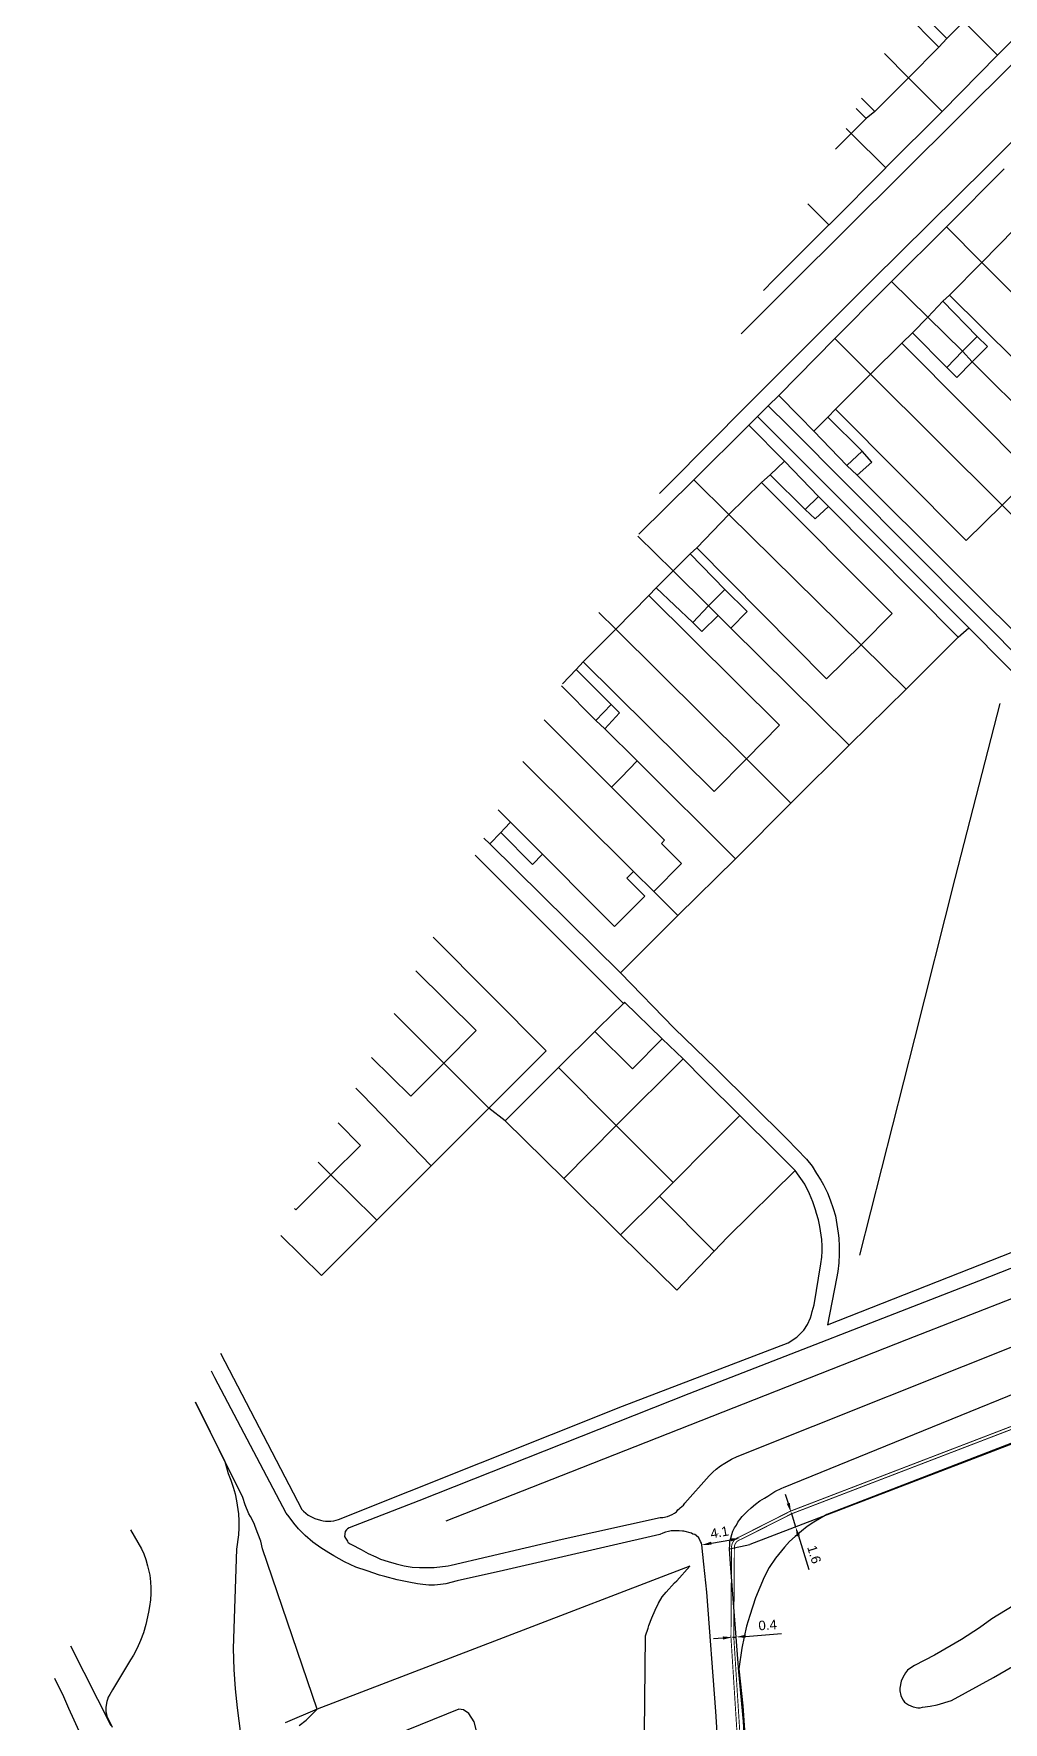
# Model space of a CAD drawing. Header units: millimetres. Extents: x 111502 to 977541, y 8702 to 1044108.
# Drawn here: x 486553.8 to 486656.2, y 235772.4 to 235950.7 of the extents above; entities that cross this region are included whole.
import ezdxf

# ---------------------------------------------------------------- set-up
doc = ezdxf.new("R2010")
doc.units = ezdxf.units.MM
doc.header["$LTSCALE"] = 0.25
doc.linetypes.add('DASHED2', pattern=[9.525, 6.35, -3.175])
for name, color, linetype in [('E HVSS As Laid Dimensions', 30, 'Continuous'), ('E HVSS As Laid HV', 10, 'Continuous'), ('E HVSS Proposed HV', 10, 'Continuous'), ('X HVSS Site Background', 8, 'Continuous')]:
    doc.layers.add(name, color=color, linetype=linetype)
doc.styles.add('Arial', font='arial.ttf')
doc.dimstyles.new('HVSS AsLaid', dxfattribs={"dimtxt": 1, "dimasz": 1, "dimexe": 0, "dimexo": 0, "dimgap": 0.5, "dimtad": 1, "dimdec": 1, "dimzin": 1, "dimdsep": 46, "dimtxsty": 'Arial', "dimcen": 0.09, "dimadec": 0, "dimazin": 0, "dimtfac": 1, "dimtdec": 1, "dimtmove": 0, "dimatfit": 3, "dimfxl": 1, "dimtolj": 1, "dimtzin": 0, "dimarcsym": 0})

# ---------------------------------------------------------------- blocks, each defined once
blk = doc.blocks.new('OS MAP 060722')
at = {"layer": 'X HVSS Site Background'}
for points in [[(-2182.04, -3207.27), (-2176.83, -3202.06), (-2135.28, -3160.71), (-2126.93, -3152.36), (-2126.58, -3151.86), (-2126.23, -3151.31), (-2125.98, -3150.76), (-2125.78, -3150.36), (-2125.58, -3149.81), (-2125.38, -3149.16), (-2125.18, -3148.56), (-2125.08, -3147.96), (-2124.98, -3147.31), (-2124.93, -3146.66), (-2124.93, -3146.06)], [(-2117.38, -3154.01), (-2117.88, -3154.01), (-2117.98, -3154.06), (-2118.43, -3154.06), (-2118.88, -3154.11), (-2119.28, -3154.21), (-2119.73, -3154.31), (-2120.08, -3154.41), (-2121.08, -3154.91), (-2121.43, -3155.11), (-2121.88, -3155.46), (-2122.23, -3155.76), (-2122.63, -3156.16), (-2123.03, -3156.51), (-2138.78, -3172.31), (-2148.18, -3181.66), (-2156.13, -3189.66), (-2168.23, -3201.61), (-2181.48, -3214.86), (-2189.53, -3223.01), (-2190.65, -3224.13)], [(-2161.18, -3176.96), (-2164.73, -3173.37)], [(-2160.33, -3176.06), (-2163.93, -3172.41)], [(-2158.53, -3174.26), (-2160.33, -3176.06)], [(-2154.98, -3177.81), (-2158.53, -3174.26)], [(-2164.38, -3180.21), (-2161.18, -3176.96)], [(-2160.33, -3176.06), (-2161.18, -3176.96)], [(-2154.98, -3177.81), (-2152.58, -3175.41)], [(-2164.38, -3180.21), (-2166.92, -3177.66)], [(-2160.83, -3183.76), (-2154.98, -3177.81)], [(-2167.93, -3183.76), (-2164.38, -3180.21)], [(-2160.83, -3183.76), (-2164.38, -3180.21)], [(-2169.33, -3182.37), (-2167.93, -3183.76)], [(-2169.88, -3183.45), (-2168.83, -3184.51)], [(-2167.93, -3183.76), (-2168.83, -3184.51)], [(-2166.78, -3189.71), (-2166.73, -3189.66), (-2160.83, -3183.76)], [(-2170.43, -3186.11), (-2170.96, -3185.58)], [(-2168.83, -3184.51), (-2170.43, -3186.11)], [(-2170.43, -3186.11), (-2172.08, -3187.76)], [(-2166.78, -3189.71), (-2170.43, -3186.11)], [(-2172.77, -3195.75), (-2172.73, -3195.71), (-2166.78, -3189.71)], [(-2154.25, -3189.83), (-2160.37, -3195.95)], [(-2172.77, -3195.75), (-2175.01, -3193.51)], [(-2179.7, -3202.69), (-2178.58, -3201.56), (-2172.77, -3195.75)], [(-2160.37, -3195.95), (-2166.16, -3201.74)], [(-2160.37, -3195.95), (-2156.63, -3199.71)], [(-2156.63, -3199.71), (-2153.13, -3196.16)], [(-2160.03, -3203.16), (-2156.63, -3199.71)], [(-2142.78, -3213.61), (-2156.63, -3199.71)], [(-2166.16, -3201.74), (-2166.98, -3202.56), (-2172.14, -3207.76)], [(-2166.16, -3201.74), (-2162.33, -3205.51)], [(-2160.73, -3203.81), (-2160.03, -3203.16)], [(-2140.9, -3215.47), (-2144.26, -3218.83), (-2146.13, -3216.96), (-2160.03, -3203.16)], [(-2163.93, -3207.16), (-2162.33, -3205.51)], [(-2162.33, -3205.51), (-2160.73, -3203.81)], [(-2158.68, -3209.11), (-2162.33, -3205.51)], [(-2160.73, -3203.81), (-2157.13, -3207.56)], [(-2165.08, -3208.26), (-2163.93, -3207.16)], [(-2160.33, -3210.81), (-2163.93, -3207.16)], [(-2172.14, -3207.76), (-2178.08, -3213.76)], [(-2172.14, -3207.76), (-2168.38, -3211.51)], [(-2168.38, -3211.51), (-2165.08, -3208.26)], [(-2165.08, -3208.26), (-2151.23, -3222.16), (-2154.48, -3225.36)], [(-2158.68, -3209.11), (-2160.33, -3210.81)], [(-2157.13, -3207.56), (-2158.68, -3209.11)], [(-2157.63, -3210.21), (-2158.68, -3209.11)], [(-2157.63, -3210.21), (-2156.03, -3208.61), (-2157.13, -3207.56)], [(-2160.33, -3210.81), (-2159.28, -3211.86), (-2157.63, -3210.21)], [(-2137.88, -3229.86), (-2157.63, -3210.21)], [(-2172.08, -3215.21), (-2168.38, -3211.51)], [(-2154.48, -3225.36), (-2168.38, -3211.51)], [(-2178.08, -3213.76), (-2179.18, -3214.86)], [(-2175.89, -3216), (-2178.08, -3213.76)], [(-2180.33, -3216.01), (-2181.23, -3216.91)], [(-2180.33, -3216.01), (-2179.18, -3214.86)], [(-2157.98, -3238.31), (-2180.33, -3216.01)], [(-2179.18, -3214.86), (-2177.09, -3216.95)], [(-2174.38, -3217.56), (-2175.89, -3216)], [(-2174.38, -3217.56), (-2172.88, -3216.06)], [(-2172.88, -3216.06), (-2172.08, -3215.21)], [(-2172.88, -3216.06), (-2169.28, -3219.66)], [(-2154.48, -3225.36), (-2158.28, -3229.11), (-2172.08, -3215.21)], [(-2181.23, -3216.91), (-2187.05, -3222.69)], [(-2177.48, -3220.71), (-2181.23, -3216.91)], [(-2177.09, -3216.95), (-2151.08, -3243.06), (-2149.98, -3241.96)], [(-2170.88, -3221.16), (-2174.38, -3217.56)], [(-2169.28, -3219.66), (-2170.88, -3221.16)], [(-2169.78, -3222.21), (-2168.23, -3220.81), (-2169.28, -3219.66)], [(-2177.48, -3220.71), (-2178.98, -3222.16)], [(-2173.88, -3224.46), (-2177.48, -3220.71)], [(-2169.78, -3222.21), (-2170.88, -3221.16)], [(-2187.05, -3222.69), (-2192.85, -3228.44)], [(-2187.05, -3222.69), (-2183.33, -3226.36)], [(-2183.33, -3226.36), (-2179.88, -3222.96)], [(-2179.88, -3222.96), (-2178.98, -3222.16)], [(-2179.88, -3222.96), (-2166.08, -3236.81), (-2169.38, -3240.11)], [(-2175.28, -3225.81), (-2178.98, -3222.16)], [(-2149.98, -3241.96), (-2169.78, -3222.21)], [(-2175.28, -3225.81), (-2173.88, -3224.46)], [(-2172.83, -3225.51), (-2173.88, -3224.46)], [(-2186.73, -3229.86), (-2183.33, -3226.36)], [(-2183.33, -3226.36), (-2169.38, -3240.11)], [(-2172.83, -3225.51), (-2174.23, -3226.81), (-2175.28, -3225.81)], [(-2172.83, -3225.51), (-2159.13, -3239.31)], [(-2143.93, -3235.86), (-2154.48, -3225.36)], [(-2192.95, -3228.64), (-2189.23, -3232.31)], [(-2189.23, -3232.31), (-2187.43, -3230.51)], [(-2187.43, -3230.51), (-2186.73, -3229.86)], [(-2187.43, -3230.51), (-2183.78, -3234.26)], [(-2169.38, -3240.11), (-2173.03, -3243.71), (-2186.73, -3229.86)], [(-2191.03, -3234.11), (-2189.23, -3232.31)], [(-2189.23, -3232.31), (-2185.48, -3236.01)], [(-2191.78, -3234.91), (-2191.03, -3234.11)], [(-2187.13, -3237.76), (-2191.03, -3234.11)], [(-2195.28, -3238.46), (-2191.78, -3234.91)], [(-2191.78, -3234.91), (-2177.98, -3248.61), (-2181.48, -3252.16)], [(-2183.78, -3234.26), (-2185.48, -3236.01)], [(-2183.12, -3238.35), (-2181.4, -3236.61), (-2183.78, -3234.26)], [(-2197.06, -3236.69), (-2195.28, -3238.46)], [(-2185.48, -3236.01), (-2187.13, -3237.76)], [(-2187.13, -3237.76), (-2186.18, -3238.71), (-2184.48, -3237.01)], [(-2185.48, -3236.01), (-2184.48, -3237.01)], [(-2184.48, -3237.01), (-2183.12, -3238.35)], [(-2198.73, -3241.91), (-2195.28, -3238.46)], [(-2195.28, -3238.46), (-2181.48, -3252.16)], [(-2183.12, -3238.35), (-2170.63, -3250.71)], [(-2175.13, -3294.46), (-2174.53, -3295.21), (-2174.08, -3295.96), (-2173.63, -3296.66), (-2173.33, -3297.16), (-2172.93, -3298.01), (-2172.63, -3298.76), (-2172.33, -3299.66), (-2172.08, -3300.46), (-2171.78, -3302.26), (-2171.73, -3302.81), (-2171.68, -3303.66), (-2171.68, -3304.51), (-2171.73, -3305.41), (-2171.83, -3306.31), (-2171.98, -3307.06), (-2172.93, -3311.96), (-2141.73, -3299.66)], [(-2123.18, -3273.46), (-2157.98, -3238.31)], [(-2159.13, -3239.31), (-2164.63, -3244.81)], [(-2159.13, -3239.31), (-2157.98, -3238.31)], [(-2169.38, -3240.11), (-2164.63, -3244.81)], [(-2200.91, -3244.23), (-2199.48, -3242.71)], [(-2199.48, -3242.71), (-2198.73, -3241.91)], [(-2199.48, -3242.71), (-2195.78, -3246.41)], [(-2181.48, -3252.16), (-2184.88, -3255.61), (-2198.73, -3241.91)], [(-2201.03, -3244.46), (-2197.38, -3248.11)], [(-2164.63, -3244.81), (-2170.63, -3250.71)], [(-2195.78, -3246.41), (-2197.38, -3248.11)], [(-2196.43, -3249.01), (-2194.88, -3247.31), (-2195.78, -3246.41)], [(-2154.73, -3246.31), (-2159.48, -3264.81), (-2163.73, -3281.71), (-2169.53, -3304.61)], [(-2202.85, -3248.03), (-2195.75, -3255.14)], [(-2197.38, -3248.11), (-2196.43, -3249.01)], [(-2196.43, -3249.01), (-2193.02, -3252.39)], [(-2170.63, -3250.71), (-2176.78, -3256.86)], [(-2193.43, -3264.06), (-2205.11, -3252.46)], [(-2193.02, -3252.39), (-2194.73, -3254.12), (-2195.75, -3255.14)], [(-2193.02, -3252.39), (-2182.63, -3262.71)], [(-2181.48, -3252.16), (-2176.78, -3256.86)], [(-2195.75, -3255.14), (-2190.13, -3260.76), (-2190.46, -3261.09), (-2188.33, -3263.23), (-2191.28, -3266.18)], [(-2176.78, -3256.86), (-2182.63, -3262.71)], [(-2206.4, -3258.85), (-2207.71, -3257.54)], [(-2207.44, -3259.95), (-2207.03, -3259.51), (-2206.4, -3258.85)], [(-2203.01, -3262.25), (-2206.4, -3258.85)], [(-2208.58, -3261.16), (-2209.23, -3260.53)], [(-2208.58, -3261.16), (-2207.44, -3259.95)], [(-2207.44, -3259.95), (-2204.08, -3263.32), (-2203.01, -3262.25)], [(-2194.48, -3278.01), (-2210.15, -3262.33)], [(-2194.78, -3274.76), (-2208.58, -3261.16)], [(-2193.43, -3264.06), (-2194.13, -3264.76), (-2192.23, -3266.66), (-2195.42, -3269.86), (-2197.33, -3267.96), (-2203.01, -3262.25)], [(-2191.28, -3266.18), (-2193.43, -3264.06)], [(-2182.63, -3262.71), (-2188.73, -3268.71)], [(-2188.73, -3268.71), (-2191.28, -3266.18)], [(-2188.73, -3268.71), (-2194.78, -3274.76)], [(-2214.58, -3271.01), (-2202.63, -3283.01), (-2208.68, -3289.06)], [(-2216.4, -3274.57), (-2210.03, -3280.86), (-2213.43, -3284.31)], [(-2177.18, -3292.36), (-2184.68, -3284.91), (-2189.13, -3280.61), (-2194.78, -3274.76)], [(-2194.48, -3278.01), (-2197.07, -3280.56), (-2197.48, -3280.96)], [(-2190.38, -3281.76), (-2194.38, -3277.86), (-2194.48, -3278.01)], [(-2213.43, -3284.31), (-2218.7, -3279.07)], [(-2197.48, -3280.96), (-2201.33, -3284.76)], [(-2190.38, -3281.76), (-2193.53, -3284.91), (-2197.48, -3280.96)], [(-2188.18, -3283.86), (-2190.38, -3281.76)], [(-2213.43, -3284.31), (-2216.93, -3287.81), (-2221.07, -3283.72)], [(-2188.18, -3283.86), (-2195.23, -3290.91)], [(-2182.18, -3289.86), (-2185.93, -3286.16), (-2188.18, -3283.86)], [(-2223.93, -3334.31), (-2223.83, -3334.51), (-2223.63, -3334.81), (-2223.58, -3334.96), (-2223.43, -3335.01), (-2223.33, -3335.11), (-2223.18, -3335.16), (-2222.18, -3335.71), (-2221.43, -3336.11), (-2220.63, -3336.46), (-2220.13, -3336.71), (-2219.33, -3336.96), (-2218.48, -3337.21), (-2217.63, -3337.41), (-2216.78, -3337.56), (-2216.03, -3337.61), (-2214.48, -3337.61), (-2212.98, -3337.41), (-2212.68, -3337.36), (-2200.93, -3334.61), (-2190.58, -3332.31), (-2190.33, -3332.31), (-2189.83, -3332.21), (-2189.33, -3332.01), (-2189.08, -3331.86), (-2188.88, -3331.71), (-2188.73, -3331.51), (-2188.58, -3331.41), (-2188.48, -3331.31), (-2188.13, -3331.01), (-2187.98, -3330.81), (-2185.43, -3327.91), (-2185.03, -3327.51), (-2184.68, -3327.21), (-2184.23, -3326.86), (-2183.78, -3326.56), (-2183.08, -3326.16), (-2182.48, -3325.86), (-2150.53, -3313.11)], [(-2132.28, -3297.61), (-2156.98, -3307.36), (-2187.58, -3319.26), (-2216.08, -3330.56), (-2223.43, -3333.41), (-2223.63, -3333.51), (-2223.73, -3333.61), (-2223.88, -3333.81), (-2223.93, -3334.31)], [(-2208.68, -3289.06), (-2213.43, -3284.31)], [(-2206.98, -3290.41), (-2201.33, -3284.76)], [(-2201.33, -3284.76), (-2195.23, -3290.91)], [(-2214.78, -3295.16), (-2222.08, -3287.61), (-2222.73, -3286.96)], [(-2208.68, -3289.06), (-2214.78, -3295.16)], [(-2206.98, -3290.41), (-2208.68, -3289.06)], [(-2224.6, -3290.62), (-2222.23, -3293.01), (-2225.38, -3296.11)], [(-2200.78, -3296.51), (-2206.98, -3290.41)], [(-2195.23, -3290.91), (-2200.78, -3296.51)], [(-2195.23, -3290.91), (-2189.23, -3296.91)], [(-2182.18, -3289.86), (-2185.38, -3293.06), (-2189.23, -3296.91)], [(-2176.33, -3295.66), (-2178.38, -3293.61), (-2182.18, -3289.86)], [(-2177.18, -3292.36), (-2175.13, -3294.46)], [(-2113.23, -3293.01), (-2134.83, -3301.91), (-2164.58, -3313.56), (-2200.08, -3327.51), (-2213.23, -3332.71)], [(-2237.03, -3314.97), (-2228.43, -3331.46), (-2228.28, -3331.66), (-2227.78, -3332.06), (-2227.08, -3332.41), (-2226.48, -3332.61), (-2226.18, -3332.66), (-2225.93, -3332.71), (-2225.38, -3332.71), (-2225.08, -3332.66), (-2224.83, -3332.61), (-2224.58, -3332.51), (-2194.58, -3320.56), (-2177.08, -3313.86), (-2176.18, -3313.26), (-2175.43, -3312.51), (-2175.03, -3311.91), (-2174.73, -3311.21), (-2174.63, -3310.86), (-2174.53, -3310.56), (-2174.33, -3309.86), (-2173.63, -3305.51), (-2173.53, -3304.81), (-2173.48, -3304.16), (-2173.48, -3303.66), (-2173.53, -3302.96), (-2173.73, -3301.56), (-2173.88, -3300.86), (-2174.08, -3300.21), (-2174.18, -3299.81), (-2174.48, -3298.96), (-2174.83, -3298.11), (-2175.33, -3297.11), (-2176.33, -3295.66)], [(-2225.38, -3296.11), (-2229.08, -3299.81), (-2229.22, -3299.67)], [(-2225.38, -3296.11), (-2226.72, -3294.78)], [(-2223.38, -3298.08), (-2225.38, -3296.11)], [(-2214.78, -3295.16), (-2220.53, -3300.91)], [(-2194.78, -3302.46), (-2200.78, -3296.51)], [(-2184.88, -3304.18), (-2183.48, -3302.71), (-2176.33, -3295.66)], [(-2220.53, -3300.91), (-2223.38, -3298.08)], [(-2189.23, -3296.91), (-2190.66, -3298.35)], [(-2183.28, -3335.61), (-2183.23, -3335.21), (-2183.23, -3334.86), (-2183.13, -3334.51), (-2183.03, -3334.11), (-2182.93, -3333.76), (-2182.73, -3333.41), (-2182.53, -3333.11), (-2182.38, -3332.81), (-2182.18, -3332.51), (-2181.93, -3332.21), (-2181.38, -3331.66), (-2180.98, -3331.31), (-2180.53, -3330.91), (-2180.08, -3330.56), (-2179.58, -3330.26), (-2179.23, -3330.06), (-2178.48, -3329.56), (-2177.73, -3329.21), (-2177.58, -3329.16), (-2134.18, -3311.46), (-2099.03, -3297.51), (-2094.53, -3301.76)], [(-2190.66, -3298.35), (-2194.78, -3302.46)], [(-2190.66, -3298.35), (-2184.88, -3304.18)], [(-2220.53, -3300.91), (-2226.38, -3306.76), (-2230.67, -3302.52)], [(-2104.23, -3355.21), (-2103.33, -3353.91), (-2081.73, -3328.31), (-2075.48, -3320.36), (-2094.53, -3301.76), (-2099.83, -3303.76), (-2172.98, -3332.01), (-2174.38, -3332.81), (-2175.08, -3333.26), (-2175.68, -3333.76), (-2176.33, -3334.31), (-2176.93, -3334.86), (-2177.48, -3335.46), (-2178.43, -3336.61), (-2179.08, -3337.61), (-2179.63, -3338.61), (-2180.53, -3340.81), (-2181.13, -3342.66), (-2181.48, -3343.81), (-2181.73, -3344.91), (-2181.98, -3346.11), (-2182.28, -3348.31), (-2181.88, -3352.21), (-2181.33, -3359.91)], [(-2184.88, -3304.18), (-2188.83, -3308.31), (-2194.78, -3302.46)], [(-2099.83, -3303.76), (-2119.98, -3311.56), (-2153.33, -3324.51), (-2181.13, -3335.16)], [(-2184.08, -3362.91), (-2184.73, -3352.81), (-2185.68, -3340.21), (-2185.98, -3337.26), (-2186.18, -3335.21), (-2186.23, -3335.01), (-2186.33, -3334.86), (-2186.53, -3334.46), (-2186.78, -3334.21), (-2186.93, -3334.11), (-2187.13, -3334.06), (-2187.28, -3333.96), (-2188.08, -3333.76), (-2188.23, -3333.76), (-2188.58, -3333.71), (-2189.43, -3333.71), (-2189.73, -3333.81), (-2190.03, -3333.86), (-2190.33, -3333.96), (-2190.63, -3334.11), (-2207.13, -3337.91), (-2212.03, -3339.01), (-2213.23, -3339.31), (-2213.78, -3339.41), (-2214.43, -3339.46), (-2215.03, -3339.46), (-2215.68, -3339.41), (-2216.23, -3339.31), (-2217.13, -3339.16), (-2218.38, -3338.91), (-2219.68, -3338.56), (-2220.23, -3338.41), (-2221.53, -3337.96), (-2222.73, -3337.56), (-2223.93, -3337.01), (-2225.08, -3336.36), (-2225.58, -3336.06), (-2226.43, -3335.51), (-2227.28, -3334.91), (-2228.08, -3334.21), (-2228.78, -3333.51), (-2229.28, -3332.91), (-2229.78, -3332.26), (-2230.08, -3331.86), (-2237.63, -3317.56), (-2237.99, -3316.86)], [(-2226.83, -3352.56), (-2232.58, -3335.61), (-2232.78, -3334.81), (-2233.08, -3334.01), (-2233.38, -3333.26), (-2233.48, -3332.96), (-2233.88, -3332.21), (-2234.03, -3331.91), (-2234.43, -3330.96), (-2234.68, -3330.21), (-2239.67, -3320.14)], [(-2239.66, -3320.12), (-2236.58, -3326.41), (-2236.23, -3327.66), (-2235.93, -3328.36), (-2235.68, -3329.11), (-2235.48, -3329.81), (-2235.33, -3330.56), (-2235.13, -3331.91), (-2235.08, -3332.66), (-2235.08, -3333.41), (-2235.13, -3334.16), (-2235.33, -3335.66), (-2235.68, -3346.16), (-2235.63, -3348.36), (-2235.48, -3350.41), (-2235.28, -3352.41), (-2234.78, -3356.26)], [(-2153.33, -3341.66), (-2155.58, -3343.01), (-2156.88, -3343.96), (-2158.78, -3345.21), (-2161.63, -3346.86), (-2163.73, -3347.96), (-2164.23, -3348.26), (-2164.48, -3348.46), (-2164.68, -3348.71), (-2164.98, -3349.21), (-2165.13, -3349.61), (-2165.28, -3350.36), (-2165.28, -3350.61), (-2165.18, -3351.11), (-2165.08, -3351.36), (-2164.93, -3351.61), (-2164.78, -3351.81), (-2164.38, -3352.11), (-2163.88, -3352.31), (-2163.38, -3352.41), (-2163.13, -3352.41), (-2162.88, -3352.36), (-2162.08, -3352.26), (-2161.33, -3352.11), (-2159.83, -3351.66), (-2155.38, -3349.21), (-2153.38, -3348.06)], [(-2246.55, -3333.61), (-2245.38, -3335.61), (-2245.13, -3336.16), (-2244.93, -3336.76), (-2244.73, -3337.41), (-2244.48, -3338.41), (-2244.43, -3339.11), (-2244.38, -3339.76), (-2244.38, -3340.36), (-2244.43, -3341.01), (-2244.53, -3341.71), (-2244.63, -3342.31), (-2244.93, -3343.61), (-2245.18, -3344.51), (-2245.48, -3345.31), (-2245.83, -3346.11), (-2246.23, -3346.86), (-2246.53, -3347.36), (-2248.43, -3350.51), (-2248.73, -3351.01), (-2248.88, -3351.31), (-2248.98, -3351.56), (-2249.03, -3351.76), (-2249.13, -3352.36), (-2249.13, -3352.86), (-2249.08, -3353.11), (-2249.03, -3353.31), (-2248.93, -3353.51), (-2248.49, -3354.47)], [(-2183.28, -3335.61), (-2181.13, -3335.16)], [(-2178.13, -3400.06), (-2179.53, -3390.36), (-2179.98, -3387.91), (-2180.28, -3386.81), (-2180.43, -3385.66), (-2180.48, -3385.36), (-2180.58, -3384.16), (-2180.68, -3383.01), (-2180.68, -3382.41), (-2180.93, -3379.41), (-2180.78, -3377.16), (-2180.78, -3372.01), (-2180.88, -3370.81), (-2180.93, -3370.41), (-2181.23, -3363.36), (-2181.78, -3353.86), (-2182.28, -3348.61), (-2183.18, -3337.21), (-2183.28, -3335.61)], [(-2195.08, -3387.06), (-2192.43, -3372.01), (-2192.13, -3344.81), (-2191.88, -3344.01), (-2191.78, -3343.71), (-2191.48, -3342.91), (-2191.13, -3342.11), (-2190.78, -3341.36), (-2190.38, -3340.71), (-2189.98, -3340.21), (-2189.08, -3339.21), (-2188.83, -3339.01), (-2187.48, -3337.46), (-2207.63, -3345.21), (-2226.83, -3352.56)], [(-2248.58, -3354.31), (-2252.83, -3345.92)], [(-2254.55, -3349.28), (-2253.63, -3351.21), (-2253.08, -3352.46), (-2244.58, -3371.11), (-2240.23, -3380.86), (-2237.88, -3385.51), (-2236.93, -3387.16), (-2235.93, -3388.76), (-2234.78, -3390.31), (-2234.53, -3390.71), (-2233.33, -3392.16), (-2232.08, -3393.66), (-2230.73, -3395.01), (-2229.33, -3396.31), (-2227.88, -3397.61), (-2226.28, -3398.71), (-2224.98, -3399.71), (-2223.38, -3400.66), (-2221.73, -3401.61), (-2219.98, -3402.41), (-2218.32, -3403.12)], [(-2226.83, -3352.56), (-2230.22, -3354.02)], [(-2209.91, -3355.15), (-2210.25, -3353.92), (-2210.81, -3353.02), (-2211.36, -3352.63), (-2211.87, -3352.58), (-2222.81, -3356.99)], [(-2228.71, -3354.29), (-2227.98, -3353.72), (-2226.83, -3352.56)]]:
    blk.add_lwpolyline(points, dxfattribs=at)
blk = doc.blocks.new('*D1687')
at = {"layer": 'Defpoints', "color": 0, "transparency": 16777216}
for p in [(486627.61, 235781.34), (486627.61, 235781.34), (486628.01, 235781.37)]:
    blk.add_point(p, dxfattribs=at)
at = {"layer": 'E HVSS As Laid Dimensions', "color": 0, "lineweight": -2, "transparency": 16777216}
for p, q in [((486629.01, 235781.44), (486632.81, 235781.73)), ((486626.61, 235781.26), (486625.62, 235781.19)), ((486627.61, 235781.34), (486628.01, 235781.37))]:
    blk.add_line(p, q, dxfattribs=at)
at = {"layer": 'E HVSS As Laid Dimensions', "color": 0, "transparency": 16777216}
for points in [[(486629, 235781.61), (486629.02, 235781.28), (486628.01, 235781.37)], [(486626.6, 235781.43), (486626.63, 235781.1), (486627.61, 235781.34)]]:
    blk.add_solid(points, dxfattribs=at)
at = {"layer": 'E HVSS As Laid Dimensions', "color": 0, "transparency": 16777216, "insert": (486631.33, 235782.63), "char_height": 1, "attachment_point": 5, "rotation": 4.3118, "style": 'Arial'}
blk.add_mtext('\\A1;0.4', dxfattribs=at)
blk = doc.blocks.new('*D1688')
at = {"layer": 'Defpoints', "color": 0, "transparency": 16777216}
for p in [(486624.4, 235791.1), (486628.44, 235791.81), (486628.44, 235791.81)]:
    blk.add_point(p, dxfattribs=at)
at = {"layer": 'E HVSS As Laid Dimensions', "color": 0, "lineweight": -2, "transparency": 16777216}
blk.add_line((486625.39, 235791.27), (486627.45, 235791.63), dxfattribs=at)
at = {"layer": 'E HVSS As Laid Dimensions', "color": 0, "transparency": 16777216}
for points in [[(486625.36, 235791.44), (486625.41, 235791.11), (486624.4, 235791.1)], [(486627.42, 235791.8), (486627.48, 235791.47), (486628.44, 235791.81)]]:
    blk.add_solid(points, dxfattribs=at)
at = {"layer": 'E HVSS As Laid Dimensions', "color": 0, "transparency": 16777216, "insert": (486626.25, 235792.44), "char_height": 1, "attachment_point": 5, "rotation": 9.9262, "style": 'Arial'}
blk.add_mtext('\\A1;4.1', dxfattribs=at)
blk = doc.blocks.new('*D1689')
at = {"layer": 'Defpoints', "color": 0, "transparency": 16777216}
for p in [(486633.81, 235794.53), (486633.81, 235794.53), (486634.29, 235793)]:
    blk.add_point(p, dxfattribs=at)
at = {"layer": 'E HVSS As Laid Dimensions', "color": 0, "lineweight": -2, "transparency": 16777216}
for p, q in [((486633.52, 235795.49), (486633.22, 235796.44)), ((486633.81, 235794.53), (486634.29, 235793)), ((486634.58, 235792.05), (486635.68, 235788.49))]:
    blk.add_line(p, q, dxfattribs=at)
at = {"layer": 'E HVSS As Laid Dimensions', "color": 0, "transparency": 16777216}
for points in [[(486633.67, 235795.54), (486633.36, 235795.44), (486633.81, 235794.53)], [(486634.74, 235792.1), (486634.42, 235792), (486634.29, 235793)]]:
    blk.add_solid(points, dxfattribs=at)
at = {"layer": 'E HVSS As Laid Dimensions', "color": 0, "transparency": 16777216, "insert": (486636.25, 235790.09), "char_height": 1, "attachment_point": 5, "rotation": 287.2209, "style": 'Arial'}
blk.add_mtext('\\A1;1.6', dxfattribs=at)

msp = doc.modelspace()

# ---------------------------------------------------------------- linework, layer by layer
at = {"lineweight": 0}
msp.add_circle((488727.82, 239008.33), 11388.42, dxfattribs=at)
at = {"layer": 'E HVSS As Laid HV', "linetype": 'DASHED2', "lineweight": 0, "const_width": 0.1, "flags": 128}
for points in [[(486629.65, 235730.07), (486629.25, 235753.13), (486627.46, 235781.33), (486627.52, 235790.79, -0.342153), (486628.38, 235791.95), (486633.75, 235794.67), (486659.75, 235804.65), (486691.16, 235818.24, 0.283908), (486692.39, 235820.98, -0.182161), (486693.76, 235823.99), (486704.7, 235828.88, 0.486323), (486706.34, 235834.7), (486698.3, 235842.9, -0.196549), (486697.37, 235847.94, -0.06186), (486699.54, 235856.69), (486711.97, 235869.47), (486730.69, 235888.07), (486744.38, 235901.56), (486749.97, 235906.87), (486756.1, 235913.59, 0.436638), (486756.73, 235920.49), (486739.68, 235936.87), (486723.57, 235953.32), (486709.38, 235967.63), (486684.45, 235992.32), (486667.08, 236009.71), (486642.76, 236034.21), (486625.09, 236051.92), (486598.61, 236078.66), (486581.75, 236095.16), (486555.42, 236121.28), (486543.49, 236133.12), (486510.86, 236165.55), (486490.21, 236186.45), (486471.67, 236205.03), (486450, 236227.18, -0.053067), (486429.5, 236251.7, -0.02328), (486412.4, 236285.12), (486400.02, 236312.27, -0.251918), (486401.99, 236322.8), (486419.72, 236340.36), (486434.09, 236354.95), (486454.11, 236375.05)], [(486629.95, 235730.08), (486629.55, 235753.14), (486627.76, 235781.34), (486627.82, 235790.79, -0.352097), (486628.49, 235791.67), (486633.87, 235794.39), (486659.86, 235804.37), (486691.31, 235817.97, 0.283721), (486692.69, 235820.99, -0.177283), (486693.94, 235823.74), (486704.82, 235828.6, 0.487644), (486706.57, 235834.89), (486698.53, 235843.09, -0.195836), (486697.67, 235847.89, -0.061526), (486699.8, 235856.52), (486712.18, 235869.26), (486730.9, 235887.86), (486744.58, 235901.34), (486750.18, 235906.66), (486756.31, 235913.37, 0.435719), (486756.94, 235920.7), (486739.89, 235937.08), (486723.78, 235953.53), (486709.59, 235967.84), (486684.66, 235992.54), (486667.29, 236009.92), (486642.97, 236034.42), (486625.3, 236052.13), (486598.82, 236078.88), (486581.96, 236095.37), (486555.63, 236121.49), (486543.71, 236133.33), (486511.07, 236165.76), (486490.43, 236186.66), (486471.89, 236205.24), (486450.22, 236227.39, -0.053057), (486429.76, 236251.86, -0.023274), (486412.68, 236285.25), (486400.3, 236312.38, -0.251086), (486402.22, 236322.6), (486419.93, 236340.15), (486434.3, 236354.74), (486454.32, 236374.84)]]:
    msp.add_lwpolyline(points, format="xyb", dxfattribs=at)
at = {"layer": 'E HVSS Proposed HV', "lineweight": 0}
msp.add_lwpolyline([(486626.1, 235792.29), (486626.09, 235792.29)], dxfattribs=at)

# ---------------------------------------------------------------- block references
at = {"layer": 'E HVSS As Laid HV', "linetype": 'DASHED2', "lineweight": 0}
msp.add_blockref('OS MAP 060722', (488810.58, 239126.31), dxfattribs=at)

# ---------------------------------------------------------------- dimensions: what is measured, and where the dimension line sits
at = {"layer": 'E HVSS As Laid Dimensions'}
for base, p1, p2, angle, picture, middle in [((486633.81, 235794.53), (486634.29, 235793), (486633.81, 235794.53), 107.2209, '*D1689', (486635.28, 235789.79)), ((486627.61, 235781.34), (486628.01, 235781.37), (486627.61, 235781.34), 184.3118, '*D1687', (486631.41, 235781.62))]:
    dim = msp.add_linear_dim(base=base, p1=p1, p2=p2, angle=angle, dimstyle='HVSS AsLaid', dxfattribs=at)
    dim.commit()
    dim.dimension.update_dxf_attribs({"geometry": picture, "text_midpoint": middle, "dimtype": 161})
dim = msp.add_aligned_dim(p1=(486624.4, 235791.1), p2=(486628.44, 235791.81), distance=0, dimstyle='HVSS AsLaid', dxfattribs=at)
dim.commit()
dim.dimension.update_dxf_attribs({"geometry": '*D1688', "text_midpoint": (486626.25, 235792.44)})

doc.saveas('drawing.dxf')
